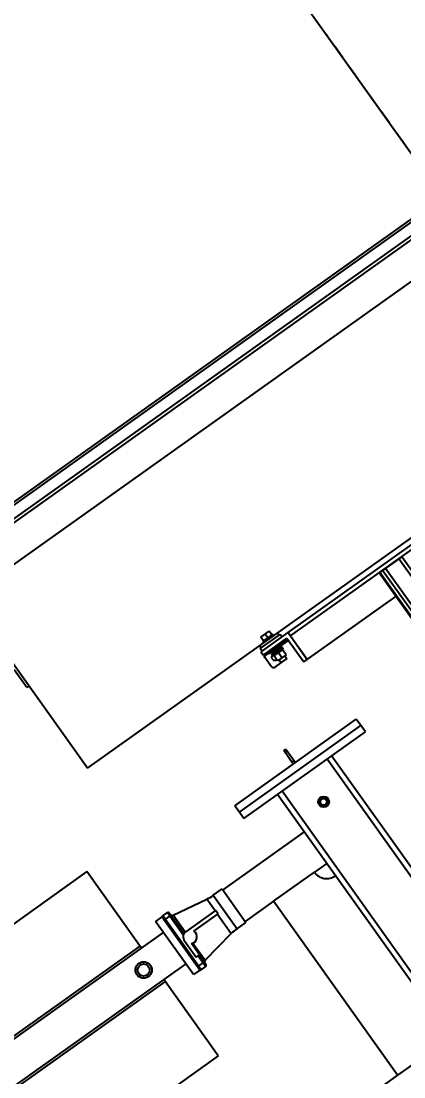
# Model space of a CAD drawing. Header units: feet. Extents: x 2321988 to 2329858, y 6722724 to 6730499.
# Drawn here: x 2326081.09 to 2326083.97, y 6726899.96 to 6726907.93 of the extents above; entities that cross this region are included whole.
import ezdxf

# ---------------------------------------------------------------- set-up
doc = ezdxf.new("R2010")
doc.units = ezdxf.units.FT
doc.header["$MEASUREMENT"] = 0
doc.header["$PDSIZE"] = 5
doc.linetypes.add('Midpoint Site Plan$0$CENTER', pattern=[2, 1.25, -0.25, 0.25, -0.25])
doc.linetypes.add('Midpoint Site Plan$0$HIDDEN', pattern=[0.375, 0.25, -0.125])
doc.layers.add('BESS Dimensions', color=3, linetype='Continuous')
doc.layers.add('C-BESS-EQUIPMENT', color=255, linetype='Continuous')
doc.styles.add('TG_DIMS', font='arial.ttf')
doc.dimstyles.new('TG-PROPOSED-ANNO', dxfattribs={"dimtxt": 0.1, "dimasz": 0.1, "dimexe": 0.05, "dimexo": 0.05, "dimgap": 0.02, "dimtad": 0, "dimtih": 1, "dimtoh": 1, "dimdsep": 46, "dimtxsty": 'TG_DIMS', "dimcen": 0, "dimclrd": 256, "dimclre": 256, "dimclrt": 256, "dimaunit": 1, "dimadec": 6, "dimazin": 2, "dimtfac": 1, "dimtofl": 0, "dimtmove": 1, "dimatfit": 3, "dimfxl": 1, "dimtolj": 1, "dimtzin": 0, "dimarcsym": 0})

# ---------------------------------------------------------------- blocks, each defined once
blk = doc.blocks.new('Midpoint Site Plan$0$A$Cc1a3344c')
at = {"linetype": 'Continuous'}
for p, q in [((-4413.2, -1425.6), (-4413.2, 1425.6)), ((-4387.8, -1425.6), (-4387.8, 1425.6)), ((-4380.5, -1425.6), (-4380.5, 1425.6)), ((-4302.4, -1425.6), (-4302.4, 1425.6)), ((-3822.5, -1425.6), (-3822.5, 1425.6)), ((-3809.5, -869), (-3809.5, 869)), ((-3800, -869), (-3800, 869)), ((-3799.5, -555.4), (-3799.5, -619.4)), ((-2954.7, -555.4), (-3799.5, -555.4)), ((-2960.3, -563.4), (-3799.5, -563.4)), ((-2986.9, -601.4), (-3799.5, -601.4)), ((-2992.5, -609.4), (-3799.5, -609.4)), ((-2998.1, -617.4), (-3799.5, -617.4)), ((-2999.5, -619.4), (-3799.5, -619.4)), ((-3733.3, -869), (-3733.3, -619.4)), ((-3809.5, -869), (-3733.3, -869)), ((-3809.5, -869.4), (-3809.5, -945.6)), ((-3733.3, -869.4), (-3809.5, -869.4)), ((-3733.3, -878.9), (-3733.3, -869.4)), ((-3556, -1200), (-3556, -857)), ((-3520, -857), (-3556, -857)), ((-3538, -1200), (-3538, -857)), ((-3520, -1200), (-3520, -857)), ((-3822.5, -889.4), (-3816.2, -889.4)), ((-3816.2, -942.7), (-3816.2, -886.2)), ((-3809.5, -886.2), (-3816.2, -886.2)), ((-3800, -945.6), (-3800, -878.9)), ((-3800, -878.9), (-3733.3, -878.9)), ((-3797.2, -886.2), (-3800, -886.2)), ((-3797.2, -882.7), (-3797.2, -886.2)), ((-3797.2, -882.7), (-3794.2, -882.7)), ((-3797.2, -886.2), (-3797.2, -942.7)), ((-3797.1, -895.9), (-3797.1, -932.9)), ((-3797.1, -895.9), (-3794.1, -895.9)), ((-3794.2, -882.7), (-3794.2, -895.9)), ((-3794.1, -895.9), (-3794.1, -932.9)), ((-3836.8, -926.2), (-3836.8, -902.7)), ((-3826.3, -902.7), (-3836.8, -902.7)), ((-3826.3, -914.4), (-3836.8, -914.4)), ((-3826.3, -899.9), (-3826.3, -928.9)), ((-3826.3, -899.9), (-3823.2, -899.9)), ((-3823.2, -899.9), (-3823.2, -928.9)), ((-3823.2, -906.5), (-3822.5, -906.5)), ((-3797.2, -906.5), (-3797.1, -906.5)), ((-3794.1, -906.5), (-3791.2, -906.5)), ((-3791.2, -899.9), (-3791.2, -928.9)), ((-3791.2, -899.9), (-3788.2, -899.9)), ((-3788.2, -899.9), (-3788.2, -928.9)), ((-3788.2, -900.9), (-3784.2, -900.9)), ((-3784.2, -927.9), (-3784.2, -900.9)), ((-3770.2, -902.4), (-3784.2, -902.4)), ((-3770.2, -914.4), (-3784.2, -914.4)), ((-3770.2, -902.4), (-3770.2, -926.4)), ((-3770.2, -906.5), (-3762.3, -906.5)), ((-3762.3, -906.5), (-3762.3, -922.3)), ((-3762, -939.6), (-3762, -913.6)), ((-3826.3, -926.2), (-3836.8, -926.2)), ((-3826.3, -928.9), (-3823.2, -928.9)), ((-3823.2, -922.3), (-3822.5, -922.3)), ((-3822.5, -939.4), (-3816.2, -939.4)), ((-3809.5, -942.7), (-3816.2, -942.7)), ((-3809.5, -945.6), (-3800, -945.6)), ((-3797.2, -942.7), (-3800, -942.7)), ((-3797.2, -922.3), (-3797.1, -922.3)), ((-3797.2, -944.7), (-3797.2, -946.2)), ((-3797.2, -946.2), (-3794.2, -946.2)), ((-3797.1, -932.9), (-3794.1, -932.9)), ((-3794.2, -945.6), (-3794.2, -946.2)), ((-3794.1, -922.3), (-3791.2, -922.3)), ((-3794, -945.6), (-3768, -945.6)), ((-3791.2, -928.9), (-3788.2, -928.9)), ((-3788.2, -927.9), (-3784.2, -927.9)), ((-3770.2, -926.4), (-3784.2, -926.4)), ((-3770.2, -922.3), (-3762.3, -922.3)), ((-2615, -952.3), (-3520, -952.3)), ((-2615, -965), (-3520, -965)), ((-3594, -1034.9), (-3594, -1028.5)), ((-3594, -1028.5), (-3556, -1028.5)), ((-3556, -1034.9), (-3594, -1034.9)), ((-3588, -1034.9), (-3588, -1028.5)), ((-3562, -1034.9), (-3562, -1028.5)), ((-2669.5, -1092), (-3520, -1092)), ((-2669.5, -1104.7), (-3520, -1104.7)), ((-3414.4, -1104.7), (-3414.4, -1334.7)), ((-3325.5, -1104.7), (-3325.5, -1139.7)), ((-3325.5, -1254.7), (-3325.5, -1139.7)), ((-2834.4, -1139.7), (-2834.4, -1254.7)), ((-3520, -1200), (-3556, -1200)), ((-3325.5, -1254.7), (-3325.5, -1334.7)), ((-2834.4, -1254.7), (-3325.5, -1254.7)), ((-2834.4, -1254.7), (-2834.4, -1334.7)), ((-3417.1, -1359.7), (-3417.1, -1334.7)), ((-3417.1, -1334.7), (-3322.9, -1334.7)), ((-3322.9, -1359.7), (-3322.9, -1334.7)), ((-3433.5, -1461.6), (-3418.6, -1377.1)), ((-3385.8, -1377.1), (-3418.6, -1377.1)), ((-3417.1, -1359.7), (-3322.9, -1359.7)), ((-3385.8, -1375.4), (-3385.8, -1458.7)), ((-3375.8, -1375.4), (-3385.8, -1375.4)), ((-3375.8, -1444.1), (-3375.8, -1375.4)), ((-3375.8, -1377.1), (-3321.4, -1377.1)), ((-3306.5, -1461.6), (-3321.4, -1377.1)), ((-3822.5, -1425.6), (-4413.2, -1425.6)), ((-4054.7, -1425.6), (-4054.7, -1431.9)), ((-4054.7, -1431.9), (-4104.7, -1431.9)), ((-3446, -1481.7), (-3446, -1468.7)), ((-3446, -1468.7), (-3382.2, -1468.7)), ((-3443, -1465.7), (-3384.1, -1465.7)), ((-3436, -1484.7), (-3436, -1465.7)), ((-3385.5, -1461.6), (-3433.5, -1461.6)), ((-3370, -1474.5), (-3324.1, -1474.5)), ((-3324.1, -1464.7), (-3355.4, -1464.7)), ((-3354.5, -1461.6), (-3306.5, -1461.6)), ((-3324.1, -1474.5), (-3324.1, -1464.7)), ((-3324.1, -1465.7), (-3297, -1465.7)), ((-3324.1, -1468.7), (-3294, -1468.7)), ((-3304, -1484.7), (-3304, -1465.7)), ((-3294, -1481.7), (-3294, -1468.7)), ((-3294, -1481.7), (-3446, -1481.7)), ((-3445, -1484.7), (-3445, -1502.7)), ((-3295, -1484.7), (-3445, -1484.7)), ((-3295, -1502.7), (-3445, -1502.7)), ((-3414.4, -1502.7), (-3414.4, -2924.7)), ((-3325.5, -1502.7), (-3325.5, -2924.7)), ((-3295, -1484.7), (-3295, -1502.7)), ((-3630, -1564.7), (-3630, -2959.7)), ((-3414.4, -1564.7), (-3630, -1564.7)), ((-3420, -1564.7), (-3420, -3000.9)), ((-3110, -1564.7), (-3325.5, -1564.7)), ((-3320, -1564.7), (-3320, -2924.7)), ((-3110, -1564.7), (-3110, -2924.7))]:
    blk.add_line(p, q, dxfattribs=at)
at = {"linetype": 'Midpoint Site Plan$0$CENTER'}
blk.add_line((-3836.8, 0), (-4875.9, 0), dxfattribs=at)
at = {"linetype": 'Continuous'}
for centre, radius in [((-3445, -1028.5), 12.5), ((-3445, -1028.5), 11.5), ((-3445, -1028.5), 8.42), ((-3445, -1028.5), 7.42), ((-3370, -1589.7), 19), ((-3370, -1589.7), 14)]:
    blk.add_circle(centre, radius, dxfattribs=at)
at = {"linetype": 'Midpoint Site Plan$0$HIDDEN'}
blk.add_circle((-3445, -1028.5), 8.34, dxfattribs=at)
at = {"linetype": 'Continuous'}
for centre, radius, start, end in [((-3768, -913.6), 6, 0, 16.7957), ((-3794, -939.6), 6, 210.5812, 270), ((-3781, -926.6), 7.5, 196.6981, 1.5341), ((-3768, -939.6), 6, 270, 0), ((-3325.5, -1104.7), 35, 270, 0), ((-3517.1, -1359.7), 100, 350, 0), ((-3222.9, -1359.7), 100, 180, 190), ((-3370, -1458.7), 15.8, 337.6402, 111.4669), ((-3443, -1468.7), 3, 90, 180), ((-3438.5, -1460.7), 5, 270, 350), ((-3370, -1458.7), 15.8, 180, 270), ((-3301.5, -1460.7), 5, 190, 270), ((-3297, -1468.7), 3, 0, 90), ((-3443, -1481.7), 3, 180, 270), ((-3297, -1481.7), 3, 270, 0)]:
    blk.add_arc(centre, radius, start, end, dxfattribs=at)
blk = doc.blocks.new('*D109')
at = {"layer": 'BESS Dimensions', "lineweight": -2, "transparency": 16777216}
for p, q in [((2326125.1693, 6727002.8662), (2326110.2842, 6727023.7584)), ((2326105.0412, 6727013.8836), (2326040.7778, 6726968.0974)), ((2325956.6732, 6726908.1749), (2326020.9365, 6726953.961)), ((2325960.5127, 6726885.5523), (2325945.6276, 6726906.4444))]:
    blk.add_line(p, q, dxfattribs=at)
at = {"layer": 'BESS Dimensions', "transparency": 16777216}
for points in [[(2326104.0741, 6727015.241), (2326106.0083, 6727012.5262), (2326113.1855, 6727019.6862)], [(2325955.7061, 6726909.5323), (2325957.6403, 6726906.8175), (2325948.5289, 6726902.3723)]]:
    blk.add_solid(points, dxfattribs=at)
at = {"layer": 'Defpoints', "color": 0, "transparency": 16777216}
for p in [(2326128.0706, 6726998.7941), (2325948.5289, 6726902.3723), (2325963.414, 6726881.4801)]:
    blk.add_point(p, dxfattribs=at)
at = {"layer": 'BESS Dimensions', "transparency": 16777216, "insert": (2326030.8572, 6726961.0292), "char_height": 10, "attachment_point": 5, "style": 'TG_DIMS'}
blk.add_mtext("\\A1;202.17'", dxfattribs=at)

msp = doc.modelspace()

# ---------------------------------------------------------------- linework, layer by layer
at = {"layer": 'C-BESS-EQUIPMENT'}
msp.add_lwpolyline([(2326052.5422, 6726951.1211), (2326159.8907, 6726800.4516)], dxfattribs=at)
msp.add_lwpolyline([(2326094.5737, 6726878.3406), (2326077.7461, 6726901.9591), (2326090.777, 6726911.2433), (2326107.6046, 6726887.6248)], close=True, dxfattribs=at)

# ---------------------------------------------------------------- block references
at = {"layer": 'C-BESS-EQUIPMENT', "xscale": 0.003280839895013123, "yscale": 0.003280839895013123, "zscale": 0.003280839895013123, "rotation": 305.4689808292026}
msp.add_blockref('Midpoint Site Plan$0$A$Cc1a3344c', (2326092.6753, 6726894.792), dxfattribs=at)

# ---------------------------------------------------------------- dimensions: what is measured, and where the dimension line sits
at = {"layer": 'BESS Dimensions'}
dim = msp.add_aligned_dim(p1=(2326128.0706, 6726998.7941), p2=(2325963.414, 6726881.4801), distance=-25.6525, dimstyle='TG-PROPOSED-ANNO', override={"dimscale": 50, "dimpost": "'"}, dxfattribs=at)
dim.commit()
dim.dimension.update_dxf_attribs({"geometry": '*D109', "text_midpoint": (2326030.8572, 6726961.0292)})

doc.saveas('drawing.dxf')
